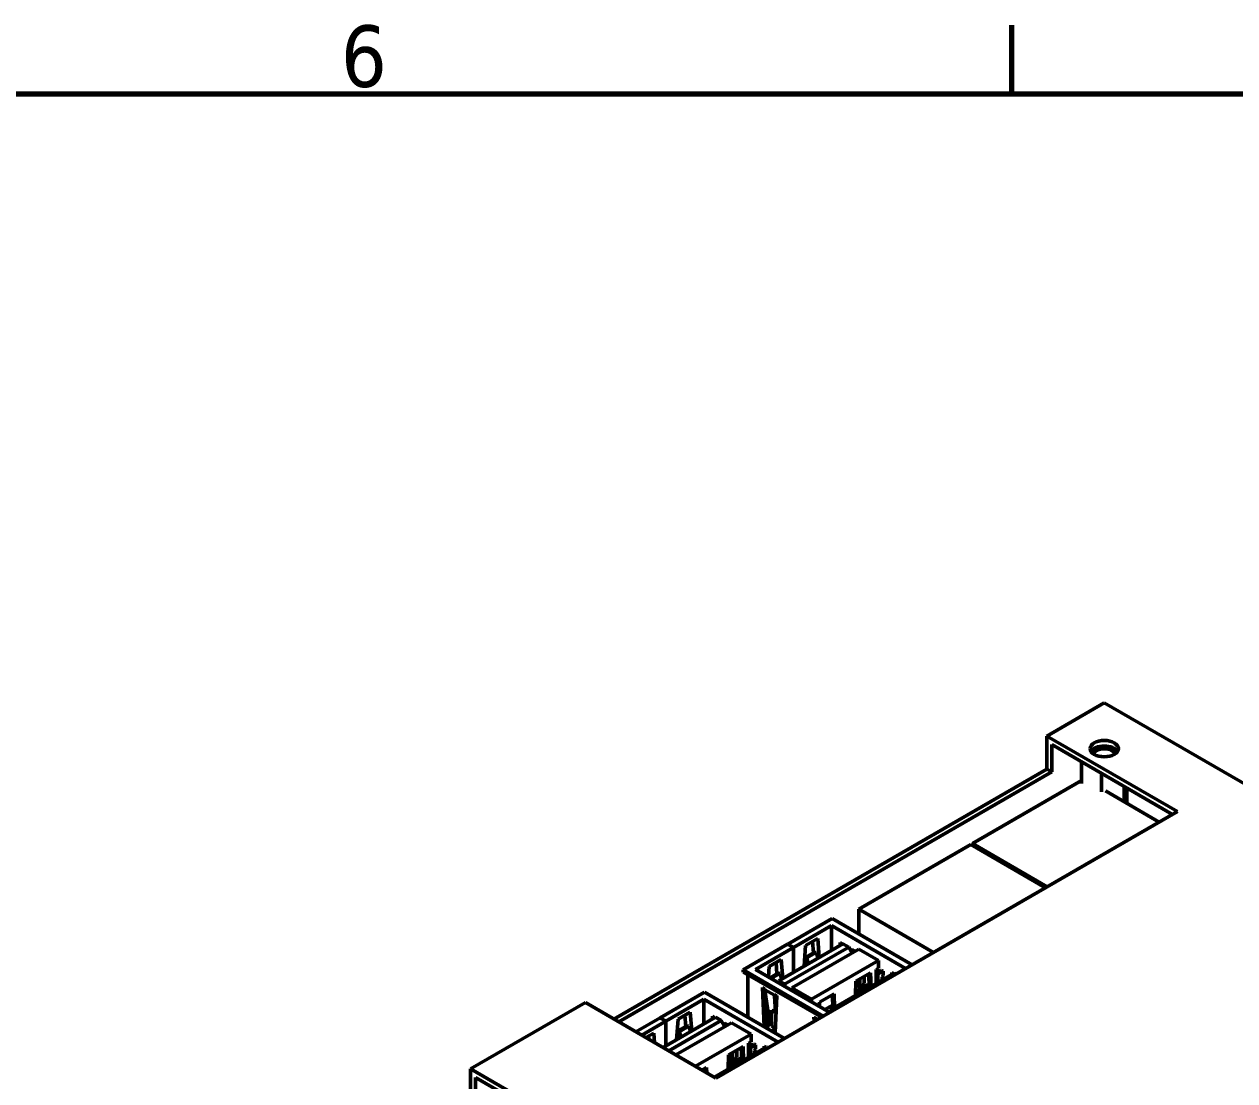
# Model space of a CAD drawing. Header units: millimetres. Extents: x 3324 to 4967, y 672 to 1683.
# Drawn here: x 4119.5 to 4260.5, y 1547.8 to 1670.8 of the extents above; entities that cross this region are included whole.
import ezdxf

# ---------------------------------------------------------------- set-up
doc = ezdxf.new("R2010")
doc.units = ezdxf.units.MM
doc.header["$LTSCALE"] = 1.8
for name, color, linetype, lineweight in [('경계(ISO)', 7, 'Continuous', 70), ('외형선(ISO)', 7, 'Continuous', 50), ('좁은 외형선(ISO)', 7, 'Continuous', 35)]:
    doc.layers.add(name, color=color, linetype=linetype, lineweight=lineweight)
doc.styles.add('주 텍스트 (ISO)', font='')
doc.styles.get('주 텍스트 (ISO)').set_extended_font_data('Tahoma')

# ---------------------------------------------------------------- blocks, each defined once
blk = doc.blocks.new('경계 Default Border')
at = {"layer": '경계(ISO)'}
blk.add_line((445.5, 410), (445.5, 413.9), dxfattribs=at)
at = {"layer": '경계(ISO)', "flags": 128}
blk.add_lwpolyline([(10, 10), (10, 410), (584, 410), (584, 10), (10, 10)], dxfattribs=at)
at = {"layer": '경계(ISO)', "insert": (407.286, 410.326), "char_height": 3.5, "attachment_point": 7, "style": '주 텍스트 (ISO)'}
blk.add_mtext('6', dxfattribs=at)

msp = doc.modelspace()

# ---------------------------------------------------------------- linework, layer by layer
at = {"layer": '외형선(ISO)'}
for p, q in [((4245.249, 1591.757), (4238.567, 1587.9)), ((4432.633, 1483.572), (4245.249, 1591.757)), ((4238.567, 1587.9), (4253.77, 1579.122)), ((4238.567, 1584.062), (4238.567, 1587.9)), ((4253.204, 1578.796), (4239.133, 1586.92)), ((4239.133, 1586.92), (4239.133, 1583.735)), ((4242.602, 1584.917), (4242.602, 1582.39)), ((4188.151, 1554.954), (4238.567, 1584.062)), ((4239.133, 1583.735), (4188.716, 1554.627)), ((4238.567, 1584.062), (4239.133, 1583.735)), ((4244.922, 1583.577), (4244.922, 1581.399)), ((4229.919, 1575.396), (4242.602, 1582.718)), ((4247.57, 1580.262), (4247.57, 1582.049)), ((4247.897, 1581.86), (4247.897, 1580.073)), ((4245.395, 1581.517), (4251.657, 1577.902)), ((4253.77, 1579.122), (4200.03, 1548.095)), ((4216.661, 1567.741), (4229.7, 1575.269)), ((4229.7, 1575.269), (4238.399, 1570.247)), ((4238.618, 1570.374), (4229.919, 1575.396)), ((4229.919, 1575.396), (4229.919, 1575.143)), ((4225.36, 1562.719), (4216.661, 1567.741)), ((4216.661, 1567.741), (4216.661, 1564.88)), ((4213.568, 1566.665), (4208.396, 1563.679)), ((4213.568, 1566.665), (4222.881, 1561.288)), ((4209.068, 1563.291), (4213.48, 1565.838)), ((4213.48, 1565.838), (4213.48, 1562.964)), ((4213.48, 1565.838), (4222.121, 1560.85)), ((4208.382, 1563.671), (4203.209, 1560.684)), ((4207.36, 1559.431), (4214.82, 1563.738)), ((4215.492, 1563.35), (4208.032, 1559.043)), ((4209.054, 1563.283), (4208.382, 1563.671)), ((4208.396, 1563.679), (4209.068, 1563.291)), ((4208.396, 1563.662), (4208.396, 1563.679)), ((4210.475, 1563.532), (4210.297, 1561.127)), ((4211.889, 1564.348), (4210.475, 1563.532)), ((4211.384, 1562.669), (4211.277, 1563.995)), ((4212.067, 1562.148), (4211.889, 1564.348)), ((4214.767, 1563.707), (4214.488, 1563.869)), ((4214.488, 1563.869), (4214.503, 1563.555)), ((4214.712, 1563.739), (4214.715, 1563.677)), ((4214.82, 1563.738), (4215.492, 1563.35)), ((4215.492, 1563.35), (4215.891, 1562.658)), ((4204.641, 1560.735), (4209.054, 1563.283)), ((4208.866, 1558.602), (4216.68, 1563.113)), ((4209.054, 1560.524), (4209.054, 1563.283)), ((4209.068, 1560.532), (4209.068, 1563.291)), ((4211.51, 1562.742), (4210.429, 1562.118)), ((4210.608, 1561.306), (4210.429, 1562.118)), ((4210.429, 1562.118), (4210.625, 1562.099)), ((4211.705, 1562.723), (4210.625, 1562.099)), ((4210.778, 1561.404), (4210.625, 1562.099)), ((4211.51, 1562.742), (4211.705, 1562.723)), ((4211.951, 1562.082), (4211.705, 1562.723)), ((4215.898, 1562.975), (4215.614, 1563.139)), ((4215.886, 1562.894), (4215.86, 1562.713)), ((4215.902, 1563.052), (4216.185, 1562.889)), ((4216.063, 1562.758), (4216.09, 1562.943)), ((4216.182, 1562.826), (4216.185, 1562.889)), ((4216.68, 1563.113), (4218.978, 1561.787)), ((4212.522, 1555.308), (4203.209, 1560.684)), ((4203.209, 1560.439), (4203.209, 1560.684)), ((4213.282, 1555.746), (4204.641, 1560.735)), ((4206.143, 1559.869), (4206.232, 1561.082)), ((4206.232, 1561.082), (4207.646, 1561.899)), ((4207.141, 1560.22), (4207.034, 1561.546)), ((4207.646, 1561.899), (4207.824, 1559.699)), ((4209.054, 1560.54), (4209.068, 1560.532)), ((4209.054, 1560.524), (4209.068, 1560.532)), ((4211.164, 1557.275), (4218.978, 1561.787)), ((4218.978, 1560.888), (4218.677, 1560.715)), ((4218.677, 1560.715), (4218.677, 1559.066)), ((4218.677, 1560.307), (4219.278, 1560.654)), ((4218.889, 1560.184), (4219.49, 1560.531)), ((4218.978, 1561.787), (4218.978, 1560.888)), ((4219.278, 1560.654), (4219.49, 1560.531)), ((4219.49, 1560.531), (4219.49, 1560.041)), ((4212.31, 1555.185), (4203.209, 1560.439)), ((4203.757, 1555.183), (4203.757, 1560.123)), ((4207.267, 1560.292), (4206.338, 1559.756)), ((4207.463, 1560.274), (4206.452, 1559.69)), ((4207.267, 1560.292), (4207.463, 1560.274)), ((4207.268, 1559.219), (4207.36, 1559.431)), ((4207.36, 1559.431), (4208.032, 1559.043)), ((4207.463, 1560.274), (4207.708, 1559.632)), ((4213.335, 1555.981), (4220.795, 1560.288)), ((4216.344, 1559.368), (4216.294, 1557.69)), ((4218.041, 1560.348), (4216.344, 1559.368)), ((4216.591, 1559.511), (4216.591, 1558.857)), ((4216.803, 1559.633), (4216.803, 1558.98)), ((4216.953, 1558.541), (4217.298, 1559.139)), ((4217.298, 1559.139), (4217.298, 1559.919)), ((4217.884, 1558.653), (4217.836, 1560.229)), ((4218.091, 1558.727), (4218.041, 1560.348)), ((4218.889, 1560.184), (4218.677, 1560.307)), ((4218.889, 1559.188), (4218.889, 1560.184)), ((4219.49, 1560.041), (4219.384, 1559.858)), ((4219.384, 1559.858), (4219.384, 1559.474)), ((4220.498, 1560.399), (4220.742, 1560.258)), ((4220.511, 1560.124), (4220.498, 1560.399)), ((4220.723, 1560.247), (4220.722, 1560.269)), ((4220.972, 1560.186), (4220.795, 1560.288)), ((4198.719, 1558.092), (4193.547, 1555.106)), ((4198.719, 1558.092), (4208.032, 1552.715)), ((4205.437, 1558.643), (4205.653, 1554.089)), ((4205.72, 1558.48), (4205.437, 1558.643)), ((4205.661, 1558.514), (4205.877, 1553.959)), ((4205.724, 1558.384), (4206.847, 1557.736)), ((4205.737, 1558.294), (4206.248, 1554.952)), ((4207.134, 1557.663), (4206.851, 1557.827)), ((4207.103, 1557.059), (4207.068, 1557.701)), ((4208.032, 1559.043), (4208.078, 1558.751)), ((4208.863, 1558.298), (4208.866, 1558.3)), ((4208.866, 1558.296), (4208.866, 1558.602)), ((4208.866, 1558.602), (4211.164, 1557.275)), ((4209.078, 1558.235), (4210.952, 1557.153)), ((4209.078, 1558.174), (4209.078, 1558.235)), ((4210.001, 1557.641), (4210.003, 1557.701)), ((4212.101, 1556.918), (4213.798, 1557.898)), ((4213.593, 1557.78), (4213.642, 1556.203)), ((4213.798, 1557.898), (4213.848, 1556.277)), ((4216.495, 1558.277), (4217.56, 1558.892)), ((4216.66, 1558.336), (4216.495, 1558.277)), ((4216.495, 1558.277), (4216.621, 1558.005)), ((4216.66, 1558.336), (4217.725, 1558.951)), ((4216.66, 1558.336), (4216.786, 1558.064)), ((4217.725, 1558.951), (4217.56, 1558.892)), ((4217.725, 1558.951), (4217.866, 1558.688)), ((4184.827, 1556.873), (4171.463, 1549.157)), ((4200.03, 1548.095), (4184.827, 1556.873)), ((4194.218, 1554.718), (4198.631, 1557.265)), ((4198.631, 1557.265), (4198.631, 1554.391)), ((4198.631, 1557.265), (4207.272, 1552.276)), ((4205.81, 1555.368), (4205.932, 1557.019)), ((4206.047, 1556.268), (4205.87, 1555.354)), ((4206.852, 1557.65), (4206.958, 1555.722)), ((4206.917, 1553.359), (4207.134, 1557.663)), ((4210.483, 1557.424), (4210.43, 1557.393)), ((4210.782, 1557.251), (4210.729, 1557.221)), ((4210.781, 1557.191), (4210.834, 1557.221)), ((4210.952, 1557.153), (4210.952, 1557.092)), ((4211.164, 1557.275), (4211.164, 1556.969)), ((4212.087, 1556.437), (4212.101, 1556.918)), ((4213.318, 1556.442), (4212.697, 1556.084)), ((4213.482, 1556.501), (4212.728, 1556.066)), ((4213.482, 1556.501), (4213.318, 1556.442)), ((4213.623, 1556.238), (4213.482, 1556.501)), ((4193.533, 1555.097), (4190.717, 1553.472)), ((4194.204, 1554.71), (4193.533, 1555.097)), ((4193.547, 1555.106), (4194.218, 1554.718)), ((4193.547, 1555.089), (4193.547, 1555.106)), ((4193.878, 1551.647), (4199.971, 1555.165)), ((4195.626, 1554.959), (4195.448, 1552.554)), ((4197.04, 1555.775), (4195.626, 1554.959)), ((4196.535, 1554.096), (4196.428, 1555.422)), ((4197.217, 1553.575), (4197.04, 1555.775)), ((4199.918, 1555.134), (4199.638, 1555.295)), ((4199.638, 1555.295), (4199.653, 1554.982)), ((4199.863, 1555.166), (4199.865, 1555.104)), ((4199.971, 1555.165), (4200.643, 1554.777)), ((4205.831, 1555.149), (4205.843, 1555.142)), ((4205.832, 1555.667), (4205.943, 1555.73)), ((4206.055, 1555.02), (4205.833, 1554.891)), ((4206.055, 1555.02), (4205.843, 1555.142)), ((4206.063, 1555.114), (4206.211, 1555.199)), ((4206.153, 1555.576), (4206.08, 1555.201)), ((4206.501, 1555.986), (4206.494, 1555.951)), ((4206.494, 1555.951), (4207.032, 1555.64)), ((4206.494, 1554.142), (4206.494, 1555.951)), ((4206.501, 1555.986), (4206.958, 1555.722)), ((4206.958, 1555.722), (4207.057, 1556.134)), ((4211.447, 1555.173), (4211.73, 1555.01)), ((4211.47, 1554.7), (4211.447, 1555.173)), ((4211.682, 1554.822), (4211.671, 1555.044)), ((4211.734, 1554.914), (4211.787, 1554.883)), ((4213.335, 1555.981), (4213.243, 1555.769)), ((4213.512, 1555.879), (4213.335, 1555.981)), ((4191.389, 1553.084), (4194.204, 1554.71)), ((4194.204, 1551.95), (4194.204, 1554.71)), ((4194.218, 1551.959), (4194.218, 1554.718)), ((4200.643, 1554.777), (4194.55, 1551.259)), ((4195.349, 1550.798), (4201.83, 1554.54)), ((4196.66, 1554.169), (4195.58, 1553.545)), ((4195.758, 1552.733), (4195.58, 1553.545)), ((4195.58, 1553.545), (4195.775, 1553.526)), ((4196.856, 1554.15), (4195.775, 1553.526)), ((4195.928, 1552.831), (4195.775, 1553.526)), ((4196.66, 1554.169), (4196.856, 1554.15)), ((4197.102, 1553.508), (4196.856, 1554.15)), ((4200.643, 1554.777), (4201.042, 1554.085)), ((4201.049, 1554.402), (4200.764, 1554.566)), ((4201.037, 1554.321), (4201.01, 1554.14)), ((4201.053, 1554.479), (4201.335, 1554.316)), ((4201.214, 1554.184), (4201.241, 1554.37)), ((4201.332, 1554.253), (4201.335, 1554.316)), ((4201.83, 1554.54), (4204.129, 1553.213)), ((4205.967, 1553.907), (4206.034, 1553.946)), ((4206.234, 1554.721), (4206.016, 1553.879)), ((4206.494, 1554.714), (4206.265, 1554.846)), ((4206.857, 1553.933), (4206.494, 1554.142)), ((4206.857, 1553.933), (4206.696, 1553.487)), ((4206.833, 1553.408), (4206.857, 1553.933)), ((4191.884, 1552.798), (4192.797, 1553.326)), ((4192.215, 1552.607), (4192.185, 1552.972)), ((4192.797, 1553.326), (4192.886, 1552.22)), ((4197.647, 1549.471), (4204.129, 1553.213)), ((4204.129, 1552.315), (4203.828, 1552.142)), ((4203.828, 1552.142), (4203.828, 1550.492)), ((4203.828, 1551.733), (4204.429, 1552.08)), ((4204.129, 1553.213), (4204.129, 1552.315)), ((4204.429, 1552.08), (4204.641, 1551.958)), ((4194.204, 1551.967), (4194.218, 1551.959)), ((4194.204, 1551.95), (4194.218, 1551.959)), ((4199.853, 1548.197), (4205.946, 1551.715)), ((4201.495, 1550.795), (4201.445, 1549.116)), ((4203.192, 1551.774), (4201.495, 1550.795)), ((4201.742, 1550.937), (4201.742, 1550.284)), ((4201.954, 1551.06), (4201.954, 1550.407)), ((4202.449, 1550.566), (4202.449, 1551.346)), ((4203.035, 1550.079), (4202.987, 1551.656)), ((4203.241, 1550.154), (4203.192, 1551.774)), ((4204.04, 1551.611), (4203.828, 1551.733)), ((4204.04, 1551.611), (4204.641, 1551.958)), ((4204.04, 1550.615), (4204.04, 1551.611)), ((4204.641, 1551.468), (4204.535, 1551.284)), ((4204.535, 1551.284), (4204.535, 1550.901)), ((4204.641, 1551.958), (4204.641, 1551.468)), ((4205.649, 1551.825), (4205.893, 1551.684)), ((4205.662, 1551.551), (4205.649, 1551.825)), ((4205.874, 1551.674), (4205.873, 1551.696)), ((4206.123, 1551.613), (4205.946, 1551.715)), ((4198.425, 1549.022), (4198.949, 1549.325)), ((4198.949, 1549.325), (4198.968, 1548.709)), ((4201.646, 1549.703), (4202.711, 1550.318)), ((4201.81, 1549.763), (4201.646, 1549.703)), ((4201.646, 1549.703), (4201.772, 1549.432)), ((4201.81, 1549.763), (4202.876, 1550.378)), ((4201.81, 1549.763), (4201.937, 1549.491)), ((4202.104, 1549.968), (4202.449, 1550.566)), ((4202.876, 1550.378), (4202.711, 1550.318)), ((4202.876, 1550.378), (4203.017, 1550.115)), ((4171.463, 1549.157), (4189.954, 1538.481)), ((4171.463, 1536.909), (4171.463, 1549.157)), ((4189.388, 1538.154), (4172.029, 1548.177)), ((4172.029, 1548.177), (4172.029, 1536.583)), ((4198.744, 1549.207), (4198.756, 1548.831))]:
    msp.add_line(p, q, dxfattribs=at)
msp.add_ellipse((4245.249, 1586.45), major_axis=(-1.65, 0), ratio=0.5773503, dxfattribs=at)
for centre, major_axis, start_param, end_param in [((4245.249, 1585.797), (1.65, 0), 0.3499381, 2.7916546), ((4245.249, 1585.721), (-1.229, 0), 3.2654224, 6.1593555), ((4216.697, 1558.919), (-0.075, -0.13), 5.4977871, 8.6393798), ((4201.848, 1550.345), (-0.075, -0.13), 5.4977871, 8.6393798)]:
    msp.add_ellipse(centre, major_axis=major_axis, ratio=0.5773503, start_param=start_param, end_param=end_param, dxfattribs=at)
for points, knots in [([(4215.898, 1562.975), (4215.894, 1562.949), (4215.89, 1562.922), (4215.886, 1562.895), (4215.886, 1562.895), (4215.886, 1562.894)], [0.0294082581, 0.0294082581, 0.0294082581, 0.0294082581, 0.0389980058, 0.0389980058, 0.0390914547, 0.0390914547, 0.0390914547, 0.0390914547]), ([(4205.724, 1558.384), (4205.726, 1558.371), (4205.728, 1558.358), (4205.732, 1558.327), (4205.734, 1558.317), (4205.737, 1558.294)], [-0.016700995, -0.016700995, -0.016700995, -0.016700995, -0.008876201, -0.008876201, 0, 0, 0, 0]), ([(4216.621, 1558.005), (4216.623, 1558.001), (4216.625, 1557.998), (4216.643, 1557.956), (4216.656, 1557.928), (4216.667, 1557.905)], [0.025243723, 0.025243723, 0.025243723, 0.025243723, 0.029782919, 0.029782919, 0.101491202, 0.101491202, 0.101491202, 0.101491202]), ([(4206.063, 1555.114), (4206.064, 1555.121), (4206.065, 1555.128), (4206.071, 1555.157), (4206.076, 1555.179), (4206.08, 1555.201)], [0.0156350195, 0.0156350195, 0.0156350195, 0.0156350195, 0.018099096, 0.018099096, 0.0256066156, 0.0256066156, 0.0256066156, 0.0256066156]), ([(4206.248, 1554.952), (4206.251, 1554.933), (4206.255, 1554.911), (4206.26, 1554.879), (4206.263, 1554.863), (4206.265, 1554.846)], [-0.046475499, -0.046475499, -0.046475499, -0.046475499, -0.041506354, -0.041506354, -0.035824443, -0.035824443, -0.035824443, -0.035824443]), ([(4211.734, 1554.914), (4211.736, 1554.901), (4211.738, 1554.888), (4211.741, 1554.867), (4211.742, 1554.862), (4211.742, 1554.857)], [-0.016700985, -0.016700985, -0.016700985, -0.016700985, -0.008876196, -0.008876196, -0.005735976, -0.005735976, -0.005735976, -0.005735976]), ([(4201.049, 1554.402), (4201.045, 1554.375), (4201.041, 1554.349), (4201.037, 1554.322), (4201.037, 1554.321), (4201.037, 1554.321)], [0.0294082581, 0.0294082581, 0.0294082581, 0.0294082581, 0.0389980058, 0.0389980058, 0.0390914547, 0.0390914547, 0.0390914547, 0.0390914547]), ([(4201.772, 1549.432), (4201.774, 1549.428), (4201.775, 1549.425), (4201.794, 1549.382), (4201.807, 1549.354), (4201.817, 1549.332)], [0.025243723, 0.025243723, 0.025243723, 0.025243723, 0.029782919, 0.029782919, 0.101491202, 0.101491202, 0.101491202, 0.101491202])]:
    msp.add_open_spline(points, degree=3, knots=knots, dxfattribs=at)
for points in [[(4215.902, 1563.052), (4215.9, 1563.026), (4215.899, 1563), (4215.898, 1562.975)], [(4205.72, 1558.48), (4205.721, 1558.447), (4205.722, 1558.415), (4205.724, 1558.384)], [(4206.851, 1557.827), (4206.85, 1557.796), (4206.848, 1557.765), (4206.847, 1557.736)], [(4206.852, 1557.65), (4206.851, 1557.673), (4206.849, 1557.702), (4206.847, 1557.736)], [(4216.786, 1558.064), (4216.797, 1558.041), (4216.809, 1558.017), (4216.82, 1557.993)], [(4217.866, 1558.688), (4217.878, 1558.665), (4217.89, 1558.641), (4217.902, 1558.618)], [(4205.851, 1555.252), (4205.843, 1555.213), (4205.838, 1555.183), (4205.831, 1555.149)], [(4205.87, 1555.354), (4205.863, 1555.319), (4205.857, 1555.285), (4205.851, 1555.252)], [(4206.055, 1555.02), (4206.058, 1555.052), (4206.06, 1555.083), (4206.063, 1555.114)], [(4211.73, 1555.01), (4211.731, 1554.977), (4211.733, 1554.945), (4211.734, 1554.914)], [(4213.66, 1556.169), (4213.648, 1556.192), (4213.635, 1556.215), (4213.623, 1556.238)], [(4201.053, 1554.479), (4201.051, 1554.453), (4201.05, 1554.427), (4201.049, 1554.402)], [(4206.234, 1554.721), (4206.245, 1554.766), (4206.255, 1554.807), (4206.265, 1554.846)], [(4201.937, 1549.491), (4201.948, 1549.467), (4201.959, 1549.444), (4201.971, 1549.42)], [(4203.017, 1550.115), (4203.029, 1550.091), (4203.041, 1550.068), (4203.053, 1550.045)]]:
    msp.add_open_spline(points, degree=3, dxfattribs=at)
at = {"layer": '좁은 외형선(ISO)'}
for p, q in [((4215.886, 1562.894), (4216.049, 1562.967)), ((4216.591, 1559.102), (4216.803, 1558.98)), ((4206.988, 1557.747), (4206.852, 1557.65)), ((4216.621, 1558.005), (4216.786, 1558.064)), ((4206.08, 1555.201), (4205.87, 1555.354)), ((4201.037, 1554.321), (4201.2, 1554.394)), ((4201.742, 1550.529), (4201.954, 1550.407)), ((4201.772, 1549.432), (4201.937, 1549.491))]:
    msp.add_line(p, q, dxfattribs=at)

# ---------------------------------------------------------------- block references
at = {"xscale": 2.044845, "yscale": 2.044845, "zscale": 2.044845}
msp.add_blockref('경계 Default Border', (3323.518, 824.295), dxfattribs=at)

doc.saveas('drawing.dxf')
